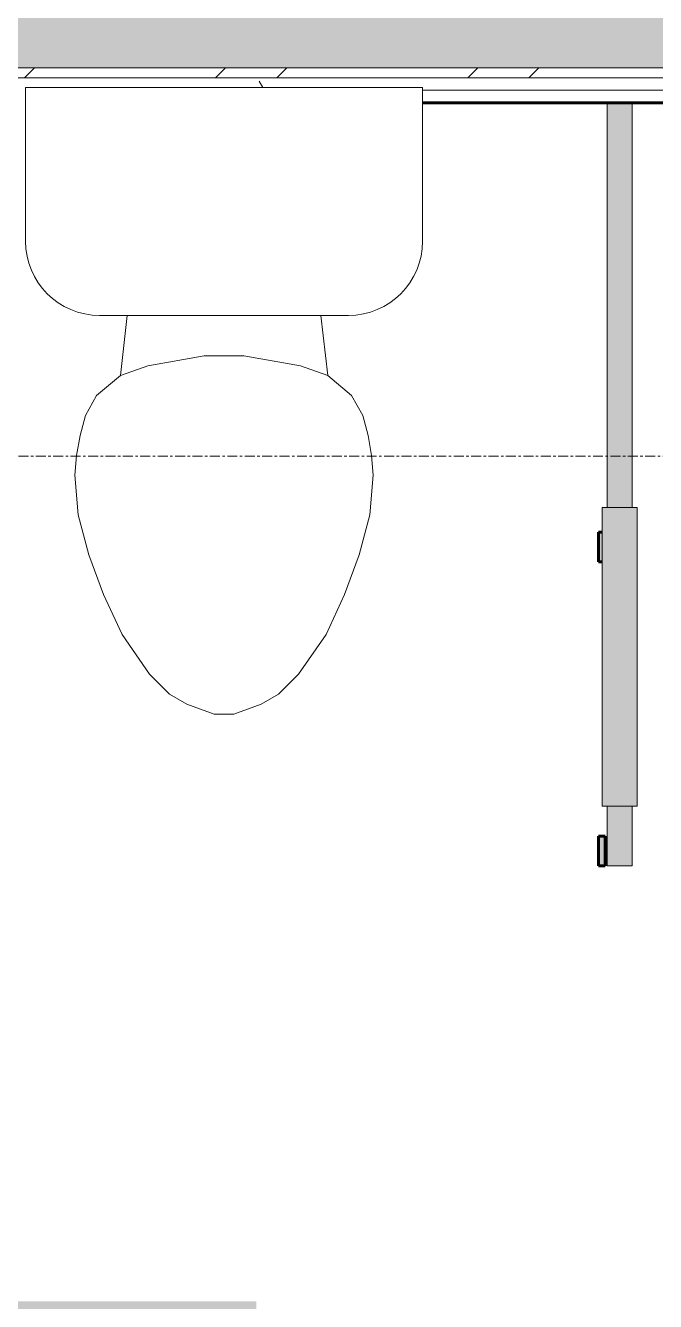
# Model space of a CAD drawing. Header units: inches. Extents: x -4169 to -1846, y 9706 to 12377.
# Drawn here: x -3556.3 to -3524.7, y 10773.7 to 10837.8 of the extents above; entities that cross this region are included whole.
import ezdxf

# ---------------------------------------------------------------- set-up
doc = ezdxf.new("R2010")
doc.units = ezdxf.units.IN
doc.header["$MEASUREMENT"] = 0
doc.linetypes.add('Grid Line 1_2_', pattern=[0.875, 0.5, -0.125, 0.125, -0.125])
for name, color, linetype, lineweight in [('0-1', 7, 'Continuous', 5), ('0-2', 10, 'Continuous', 18), ('A-DOOR-3', 135, 'Continuous', 18), ('A-DOOR-4', 10, 'Continuous', 18), ('A-DOOR-5', 250, 'Continuous', 60), ('A-WALL', 113, 'Continuous', 18), ('A-WALL-1', 8, 'Continuous', 5), ('A-WALL-PATT-1', 7, 'Continuous', 9), ('A-WALL-PATT-4', 111, 'Continuous', 9), ('I-WALL-3', 2, 'Continuous', 60), ('P-SANR-FIXT-2', 7, 'Continuous', 9), ('S-GRID-1', 1, 'Grid Line 1_2_', 9)]:
    doc.layers.add(name, color=color, linetype=linetype, lineweight=lineweight)
pattern_1 = [(0, (0, 0), (20.48, 5.12), [0.845, -14.515, 0.845, -14.515, -81.92]), (0, (0, 0), (20.48, 5.12), [-30.72, 0.845, -29.875, 0.845, -14.515, -35.84]), (0, (0, 0), (20.48, 5.12), [-76.8, 0.845, -9.395, 0.845, -24.755]), (120, (7.68, 2.56), (-14.67405, 15.1762003), [0.845, -14.515, 0.845, -14.515, -81.92]), (120, (7.68, 2.56), (-14.67405, 15.1762003), [-30.72, 0.845, -29.875, 0.845, -14.515, -35.84]), (120, (7.68, 2.56), (-14.67405, 15.1762003), [-76.8, 0.845, -9.395, 0.845, -24.755]), (240, (10.24, 12.8), (-5.80595, -20.2962003), [0.845, -14.515, 0.845, -14.515, -81.92]), (240, (10.24, 12.8), (-5.80595, -20.2962003), [-30.72, 0.845, -29.875, 0.845, -14.515, -35.84]), (240, (10.24, 12.8), (-5.80595, -20.2962003), [-76.8, 0.845, -9.395, 0.845, -24.755])]

# ---------------------------------------------------------------- blocks, each defined once
blk = doc.blocks.new('Toilet-Domestic-3D - Toilet-Domestic-3D-1352612-ENLARGED RCP - 1ST FLOOR PLAN')
at = {"layer": 'P-SANR-FIXT-2'}
for p, q in [((-9.976, 19.476), (9.976, 19.476)), ((-9.976, 11.75), (-9.976, 19.476)), ((9.976, 19.476), (9.976, 11.75)), ((6.25, 8.024), (-6.25, 8.024)), ((-4.862, 8.024), (-5.209, 5)), ((4.862, 8.024), (5.209, 5)), ((-1, 6), (-3.836, 5.5)), ((1, 6), (-1, 6)), ((3.836, 5.5), (1, 6)), ((-3.836, 5.5), (-5.209, 5)), ((5.209, 5), (3.836, 5.5)), ((-5.209, 5), (-6.401, 4)), ((6.401, 4), (5.209, 5)), ((-6.401, 4), (-6.968, 3)), ((6.968, 3), (6.401, 4)), ((-6.968, 3), (-7.236, 2)), ((7.236, 2), (6.968, 3)), ((-7.236, 2), (-7.413, 0.996)), ((7.413, 0.996), (7.236, 2)), ((-7.413, 0.996), (-7.5, 0)), ((7.5, 0), (7.413, 0.996)), ((-7.5, 0), (-7.326, -1.992)), ((7.326, -1.992), (7.5, 0)), ((-7.326, -1.992), (-6.788, -4)), ((6.788, -4), (7.326, -1.992)), ((-6.788, -4), (-6.06, -6)), ((6.06, -6), (6.788, -4)), ((-6.06, -6), (-5.127, -8)), ((5.127, -8), (6.06, -6)), ((-5.127, -8), (-3.74, -10)), ((3.74, -10), (5.127, -8)), ((-3.74, -10), (-2.74, -11)), ((2.74, -11), (3.74, -10)), ((-2.74, -11), (-1.874, -11.5)), ((-1.874, -11.5), (-0.5, -12)), ((0.5, -12), (1.874, -11.5)), ((1.874, -11.5), (2.74, -11)), ((-0.5, -12), (0.5, -12))]:
    blk.add_line(p, q, dxfattribs=at)
for centre, start, end in [((-6.25, 11.75), 180, 270), ((6.25, 11.75), 270, 360)]:
    blk.add_arc(centre, 3.726, start, end, dxfattribs=at)
blk = doc.blocks.new('BARN - FLUSH - WIDTH 1-2638559-ENLARGED RCP - 1ST FLOOR PLAN')
at = {"layer": 'A-DOOR-3'}
for points in [[(-28.5, 6), (-28.5, 5.674), (-27, 5.674), (-27, 6)], [(-25.5, 4.073), (-10.5, 4.073), (-10.5, 5.823), (-25.5, 5.823)], [(-13.234, 5.823), (-11.734, 5.823), (-11.734, 6), (-13.234, 6)]]:
    blk.add_hatch(color=256, dxfattribs=at).paths.add_polyline_path(points, flags=0)
h = blk.add_hatch(color=256, dxfattribs=at)
h.paths.add_polyline_path([(-28.5, 5.11), (-28.5, 4.948), (-25.5, 4.948), (-25.5, 5.573), (-28.5, 5.552), (-28.5, 5.26)], flags=0)
h.paths.add_polyline_path([(-10.5, 4.948), (9.837, 4.951), (9.837, 5.573), (-10.5, 5.552), (-10.5, 5.035)], flags=0)
h = blk.add_hatch(color=256, dxfattribs=at)
h.paths.add_polyline_path([(-28.5, 4.323), (-25.5, 4.344), (-25.5, 4.948), (-28.5, 4.948), (-28.5, 4.344)], flags=0)
h.paths.add_polyline_path([(-10.5, 4.786), (-10.5, 4.323), (9.837, 4.345), (9.837, 4.948), (-10.5, 4.948), (-10.5, 4.861)], flags=0)
at = {"layer": 'A-DOOR-4'}
for p, q in [((-25.5, 4.073), (-25.5, 5.823)), ((-25.5, 5.823), (-10.5, 5.823)), ((-10.5, 5.823), (-10.5, 4.073)), ((-28.5, 5.573), (-25.5, 5.573)), ((-28.5, 5.573), (-28.5, 4.948)), ((-10.5, 5.573), (9.837, 5.573)), ((-28.5, 4.948), (-28.5, 4.323)), ((-25.5, 4.323), (-28.5, 4.323)), ((-10.5, 4.073), (-25.5, 4.073)), ((9.837, 4.323), (-10.5, 4.323))]:
    blk.add_line(p, q, dxfattribs=at)
at = {"layer": 'A-DOOR-5'}
for p, q in [((-28.5, 6), (-28.5, 5.674)), ((-27, 6), (-28.5, 6)), ((-27, 5.674), (-27, 6)), ((-13.234, 6), (-13.234, 5.823)), ((-11.734, 6), (-13.234, 6)), ((-11.734, 5.823), (-11.734, 6)), ((-28.5, 5.674), (-27, 5.674))]:
    blk.add_line(p, q, dxfattribs=at)
blk = doc.blocks.new('CTR - 1st Phase - Unit Layouts_rvt-1-ENLARGED RCP - 1ST FLOOR PLAN')
at = {"layer": 'A-WALL-1'}
blk.add_hatch(color=256, dxfattribs=at).paths.add_polyline_path([(-3544.749, 10768.97), (-3544.749, 10773.72), (-3578.749, 10773.72), (-3578.749, 10768.97)], flags=0)
at = {"layer": 'A-WALL-PATT-1'}
h = blk.add_hatch(dxfattribs=at)
h.set_pattern_fill('FP_1', color=256, style=0, pattern_type=2)
h.set_pattern_definition(pattern_1)
h.paths.add_polyline_path([(-3612.999, 10773.095), (-3578.749, 10773.095), (-3578.749, 10773.72), (-3612.999, 10773.72)], flags=0)
h.paths.add_polyline_path([(-3645.249, 10773.095), (-3616.499, 10773.095), (-3616.499, 10773.72), (-3645.874, 10773.72), (-3645.874, 10773.095)], flags=0)
h.paths.add_polyline_path([(-3528.694, 10773.095), (-3526.299, 10773.095), (-3526.299, 10773.72), (-3544.749, 10773.72), (-3544.749, 10773.095), (-3531.716, 10773.095)], flags=0)
at = {"layer": '0-2'}
blk.add_blockref('Toilet-Domestic-3D - Toilet-Domestic-3D-1352612-ENLARGED RCP - 1ST FLOOR PLAN', (-3546.374, 10815.23), dxfattribs=at)
at = {"layer": '0-2', "rotation": 90.00000000002599}
blk.add_blockref('BARN - FLUSH - WIDTH 1-2638559-ENLARGED RCP - 1ST FLOOR PLAN', (-3521.549, 10824.103), dxfattribs=at)
blk = doc.blocks.new('CTR - 1st Phase - Shell_rvt-1-ENLARGED RCP - 1ST FLOOR PLAN')
at = {"layer": 'S-GRID-1'}
blk.add_line((-1846.456, 10816.189), (-4136.464, 10816.189), dxfattribs=at)

msp = doc.modelspace()

# ---------------------------------------------------------------- hatches: boundary and pattern name
at = {"layer": 'A-WALL-PATT-4'}
h = msp.add_hatch(dxfattribs=at)
h.set_pattern_fill('FP_2', color=256, style=0, pattern_type=2)
h.set_pattern_definition([(161.57, (0.32, 0.32), (-2.560496185, -0.000537386), [0, -18.214, 2.022, 0]), (18.43, (-0.32, 0.32), (-2.560496185, 0.000537386), [0, -18.214, 2.022, 0]), (108.43, (0.32, 0.32), (1.27922091, -6.400876726), [6.07, -14.166]), (71.57, (-0.32, 0.32), (1.27922091, 6.400876726), [6.07, -14.166])])
h.paths.add_polyline_path([(-3486.674, 10835.689), (-3486.703, 10841.189), (-3536.398, 10841.189), (-3536.398, 10840.931), (-3556.35, 10840.931), (-3556.35, 10841.189), (-3822.724, 10841.189), (-3822.724, 10835.689), (-3486.927, 10835.689)], flags=0)
h = msp.add_hatch(dxfattribs=at)
h.set_pattern_fill('FP_26', color=256, style=0, pattern_type=2)
h.set_pattern_definition([(45, (0, 0), (-6.335677, 6.335677), []), (45, (0, 9.6), (-6.335677, 6.335677), [])])
h.paths.add_polyline_path([(-3486.95, 10835.189), (-3486.674, 10835.189), (-3486.674, 10835.689), (-3822.724, 10835.689), (-3822.724, 10835.189), (-3487.299, 10835.189)], flags=0)
h = msp.add_hatch(dxfattribs=at)
h.set_pattern_fill('FP_1', color=256, style=0, pattern_type=2)
h.set_pattern_definition(pattern_1)
h.paths.add_polyline_path([(-3486.978, 10834.564), (-3486.674, 10834.564), (-3486.696, 10835.189), (-3822.724, 10835.189), (-3822.724, 10834.564), (-3556.35, 10834.564), (-3556.35, 10834.706), (-3536.398, 10834.706), (-3536.398, 10834.564), (-3487.299, 10834.564)], flags=0)
h = msp.add_hatch(dxfattribs=at)
h.set_pattern_fill('FP_1', color=256, style=0, pattern_type=2)
h.set_pattern_definition(pattern_1)
h.paths.add_polyline_path([(-3489.877, 10833.939), (-3487.299, 10833.939), (-3487.299, 10834.564), (-3536.398, 10834.564), (-3536.398, 10833.939), (-3497.95, 10833.939)], flags=0)
h.paths.add_polyline_path([(-3801.844, 10833.939), (-3753.924, 10833.939), (-3753.924, 10834.345), (-3675.924, 10834.345), (-3675.924, 10833.939), (-3556.35, 10833.939), (-3556.35, 10834.564), (-3822.724, 10834.564), (-3822.724, 10833.939)], flags=0)

# ---------------------------------------------------------------- linework, layer by layer
at = {"layer": 'A-WALL'}
for p, q in [((-3822.724, 10835.689), (-3486.674, 10835.689)), ((-3822.724, 10835.189), (-3486.674, 10835.189)), ((-3536.398, 10834.564), (-3486.674, 10834.564))]:
    msp.add_line(p, q, dxfattribs=at)
at = {"layer": 'I-WALL-3'}
msp.add_line((-3487.299, 10833.939), (-3536.398, 10833.939), dxfattribs=at)

# ---------------------------------------------------------------- block references
at = {"layer": '0-1'}
for name in ['CTR - 1st Phase - Shell_rvt-1-ENLARGED RCP - 1ST FLOOR PLAN', 'CTR - 1st Phase - Unit Layouts_rvt-1-ENLARGED RCP - 1ST FLOOR PLAN']:
    msp.add_blockref(name, (0, 0), dxfattribs=at)

doc.saveas('drawing.dxf')
